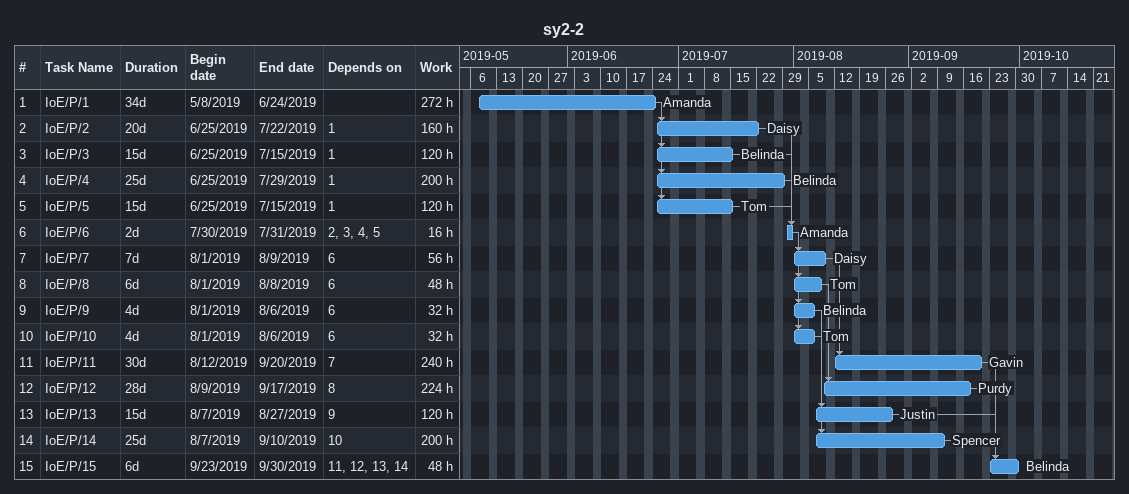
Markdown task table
sy2-2

| ID | Task | Duration | Start | Finish | Predecessors | Resources | Work (h) |
|---|---|---|---|---|---|---|---|
| 1 | IoE/P/1 | 34d | 2019-05-08 | 2019-06-24 |  | Amanda | 272 |
| 2 | IoE/P/2 | 20d | 2019-06-25 | 2019-07-22 | 1 | Daisy | 160 |
| 3 | IoE/P/3 | 15d | 2019-06-25 | 2019-07-15 | 1 | Belinda | 120 |
| 4 | IoE/P/4 | 25d | 2019-06-25 | 2019-07-29 | 1 | Belinda | 200 |
| 5 | IoE/P/5 | 15d | 2019-06-25 | 2019-07-15 | 1 | Tom | 120 |
| 6 | IoE/P/6 | 2d | 2019-07-30 | 2019-07-31 | 2, 3, 4, 5 | Amanda | 16 |
| 7 | IoE/P/7 | 7d | 2019-08-01 | 2019-08-09 | 6 | Daisy | 56 |
| 8 | IoE/P/8 | 6d | 2019-08-01 | 2019-08-08 | 6 | Tom | 48 |
| 9 | IoE/P/9 | 4d | 2019-08-01 | 2019-08-06 | 6 | Belinda | 32 |
| 10 | IoE/P/10 | 4d | 2019-08-01 | 2019-08-06 | 6 | Tom | 32 |
| 11 | IoE/P/11 | 30d | 2019-08-12 | 2019-09-20 | 7 | Gavin | 240 |
| 12 | IoE/P/12 | 28d | 2019-08-09 | 2019-09-17 | 8 | Purdy | 224 |
| 13 | IoE/P/13 | 15d | 2019-08-07 | 2019-08-27 | 9 | Justin | 120 |
| 14 | IoE/P/14 | 25d | 2019-08-07 | 2019-09-10 | 10 | Spencer | 200 |
| 15 | IoE/P/15 | 6d | 2019-09-23 | 2019-09-30 | 11, 12, 13, 14 | Belinda | 48 |
